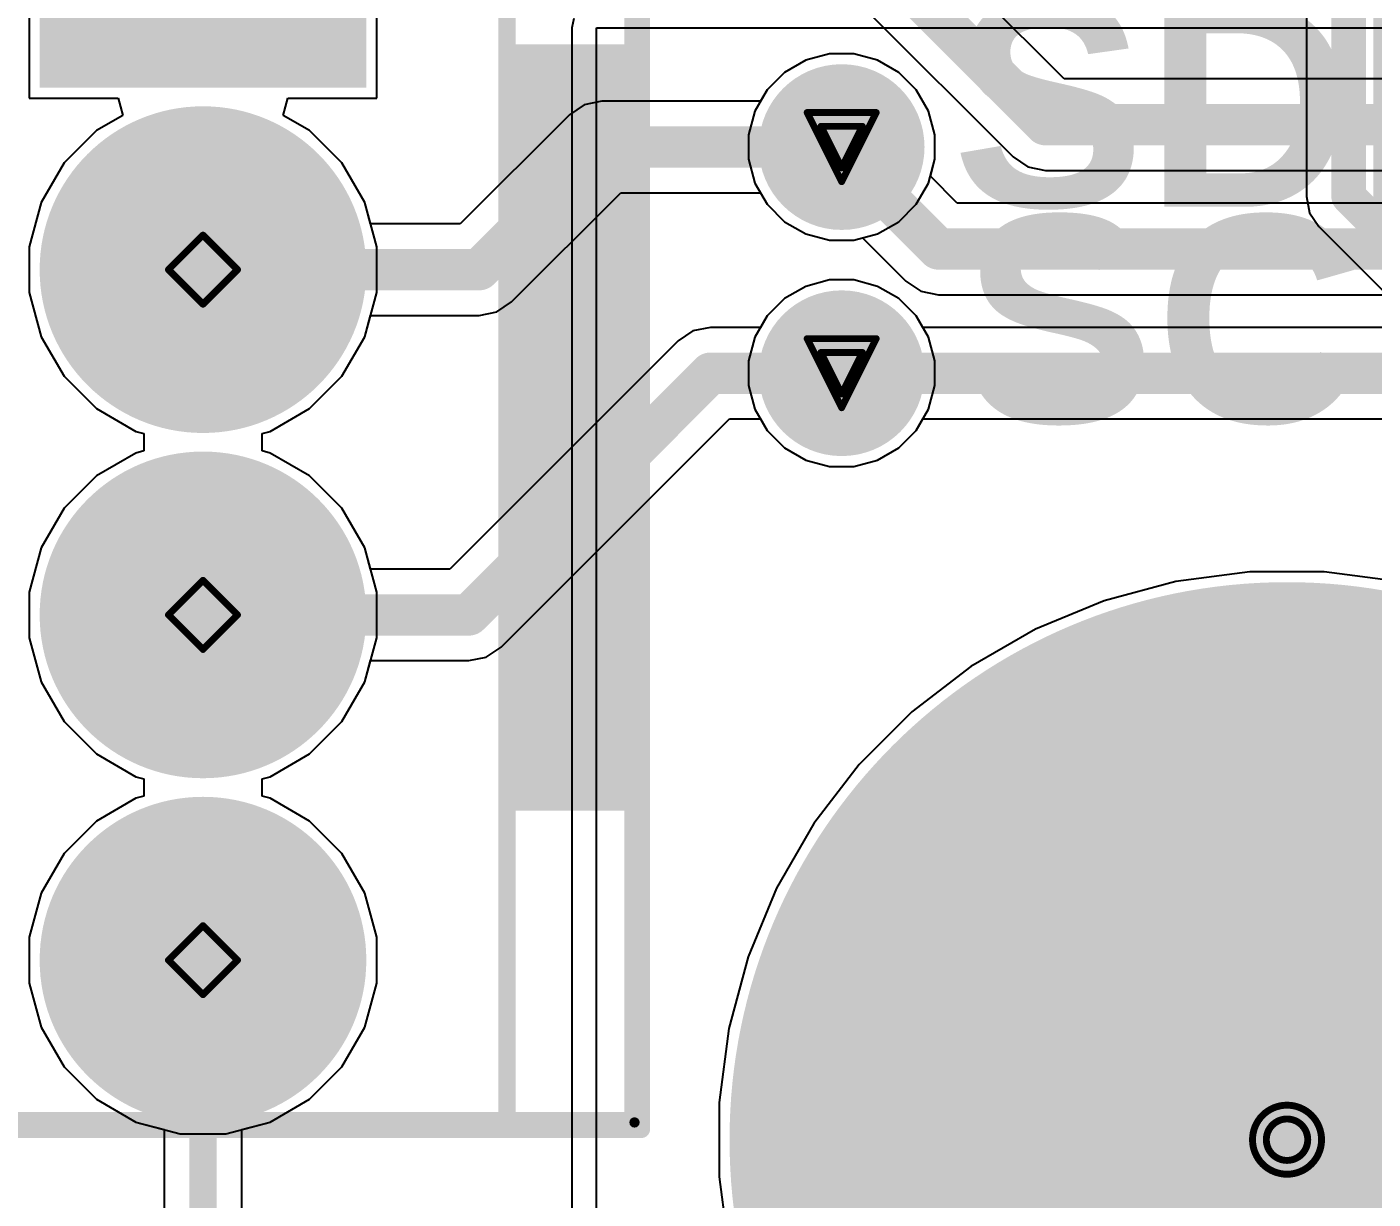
# Model space of a CAD drawing. Header units: inches. Extents: x -0.1 to 17.9, y -0.8 to 4.8.
# Drawn here: x 0.084 to 0.4739, y 3.2058 to 3.5453 of the extents above; entities that cross this region are included whole.
import ezdxf

# ---------------------------------------------------------------- set-up
doc = ezdxf.new("R2010")
doc.units = ezdxf.units.IN
doc.header["$MEASUREMENT"] = 0
for name, color, linetype in [('Bottom Layer 1', 5, 'Continuous'), ('Bottom Solder', 6, 'Continuous'), ('Drill Drawing', 1, 'Continuous'), ('GND+Signal', 16, 'Continuous'), ('Multi-Layer', 9, 'Continuous'), ('Pad Holes', 156, 'Continuous'), ('PWR+Signal', 76, 'Continuous'), ('Top 3D Body', 56, 'Continuous'), ('Top Layer 1', 1, 'Continuous'), ('Top Overlay', 2, 'Continuous'), ('Top Solder', 216, 'Continuous')]:
    doc.layers.add(name, color=color, linetype=linetype)
doc.styles.add('Arial_Bold', font='', dxfattribs={"height": 0.2})
doc.styles.get('Arial_Bold').set_extended_font_data('Arial', bold=True)

# ---------------------------------------------------------------- blocks, each defined once
blk = doc.blocks.new('T____P______TH_1_8___H_________0_92___52')
at = {"layer": 'Bottom Layer 1'}
h = blk.add_hatch(color=5, dxfattribs=at)
edge = h.paths.add_edge_path()
edge.add_arc((-0.008, 0.03), 0.02, 0, 360)
at = {"layer": 'Bottom Solder'}
h = blk.add_hatch(color=6, dxfattribs=at)
edge = h.paths.add_edge_path()
edge.add_arc((-0.008, 0.03), 0.024, 0, 360)
at = {"layer": 'GND+Signal'}
h = blk.add_hatch(color=16, dxfattribs=at)
edge = h.paths.add_edge_path()
edge.add_arc((-0.008, 0.03), 0.02, 0, 360)
at = {"layer": 'Multi-Layer'}
h = blk.add_hatch(color=9, dxfattribs=at)
edge = h.paths.add_edge_path()
edge.add_arc((-0.008, 0.03), 0.02, 0, 360)
at = {"layer": 'Pad Holes'}
h = blk.add_hatch(color=7, dxfattribs=at)
edge = h.paths.add_edge_path()
edge.add_arc((-0.008, 0.03), 0.01, 0, 360)
at = {"layer": 'PWR+Signal'}
h = blk.add_hatch(color=76, dxfattribs=at)
edge = h.paths.add_edge_path()
edge.add_arc((-0.008, 0.03), 0.02, 0, 360)
at = {"layer": 'Top Layer 1'}
h = blk.add_hatch(color=1, dxfattribs=at)
edge = h.paths.add_edge_path()
edge.add_arc((-0.008, 0.03), 0.02, 0, 360)
at = {"layer": 'Top Solder'}
h = blk.add_hatch(color=216, dxfattribs=at)
edge = h.paths.add_edge_path()
edge.add_arc((-0.008, 0.03), 0.024, 0, 360)
blk = doc.blocks.new('T____P______TH_1_8___H_________0_92___53')
at = {"layer": 'Bottom Layer 1'}
h = blk.add_hatch(color=5, dxfattribs=at)
edge = h.paths.add_edge_path()
edge.add_arc((-0.132, -0.121), 0.02, 0, 360)
at = {"layer": 'Bottom Solder'}
h = blk.add_hatch(color=6, dxfattribs=at)
edge = h.paths.add_edge_path()
edge.add_arc((-0.132, -0.121), 0.024, 0, 360)
at = {"layer": 'GND+Signal'}
h = blk.add_hatch(color=16, dxfattribs=at)
edge = h.paths.add_edge_path()
edge.add_arc((-0.132, -0.121), 0.02, 0, 360)
at = {"layer": 'Multi-Layer'}
h = blk.add_hatch(color=9, dxfattribs=at)
edge = h.paths.add_edge_path()
edge.add_arc((-0.132, -0.121), 0.02, 0, 360)
at = {"layer": 'Pad Holes'}
h = blk.add_hatch(color=7, dxfattribs=at)
edge = h.paths.add_edge_path()
edge.add_arc((-0.132, -0.121), 0.01, 0, 360)
at = {"layer": 'PWR+Signal'}
h = blk.add_hatch(color=76, dxfattribs=at)
edge = h.paths.add_edge_path()
edge.add_arc((-0.132, -0.121), 0.02, 0, 360)
at = {"layer": 'Top Layer 1'}
h = blk.add_hatch(color=1, dxfattribs=at)
edge = h.paths.add_edge_path()
edge.add_arc((-0.132, -0.121), 0.02, 0, 360)
at = {"layer": 'Top Solder'}
h = blk.add_hatch(color=216, dxfattribs=at)
edge = h.paths.add_edge_path()
edge.add_arc((-0.132, -0.121), 0.024, 0, 360)
blk = doc.blocks.new('1718561004_80')
at = {"layer": 'Bottom Layer 1'}
blk.add_hatch(color=5, dxfattribs=at).paths.add_polyline_path([(-0.19331, 0.04331), (-0.10669, 0.04331), (-0.10669, -0.04331), (-0.19331, -0.04331)])
h = blk.add_hatch(color=5, dxfattribs=at)
edge = h.paths.add_edge_path()
edge.add_arc((-0.05, 0), 0.04331, 0, 360)
h = blk.add_hatch(color=5, dxfattribs=at)
edge = h.paths.add_edge_path()
edge.add_arc((0.05, 0), 0.04331, 0, 360)
h = blk.add_hatch(color=5, dxfattribs=at)
edge = h.paths.add_edge_path()
edge.add_arc((0.15, 0), 0.04331, 0, 360)
at = {"layer": 'Bottom Solder'}
blk.add_hatch(color=6, dxfattribs=at).paths.add_polyline_path([(-0.19731, 0.04731), (-0.10269, 0.04731), (-0.10269, -0.04731), (-0.19731, -0.04731)])
h = blk.add_hatch(color=6, dxfattribs=at)
edge = h.paths.add_edge_path()
edge.add_arc((-0.05, 0), 0.04731, 0, 360)
h = blk.add_hatch(color=6, dxfattribs=at)
edge = h.paths.add_edge_path()
edge.add_arc((0.05, 0), 0.04731, 0, 360)
h = blk.add_hatch(color=6, dxfattribs=at)
edge = h.paths.add_edge_path()
edge.add_arc((0.15, 0), 0.04731, 0, 360)
at = {"layer": 'GND+Signal'}
blk.add_hatch(color=16, dxfattribs=at).paths.add_polyline_path([(-0.19331, 0.04331), (-0.10669, 0.04331), (-0.10669, -0.04331), (-0.19331, -0.04331)])
h = blk.add_hatch(color=16, dxfattribs=at)
edge = h.paths.add_edge_path()
edge.add_arc((-0.05, 0), 0.04331, 0, 360)
h = blk.add_hatch(color=16, dxfattribs=at)
edge = h.paths.add_edge_path()
edge.add_arc((0.05, 0), 0.04331, 0, 360)
h = blk.add_hatch(color=16, dxfattribs=at)
edge = h.paths.add_edge_path()
edge.add_arc((0.15, 0), 0.04331, 0, 360)
at = {"layer": 'Multi-Layer'}
blk.add_hatch(color=9, dxfattribs=at).paths.add_polyline_path([(-0.19331, 0.04331), (-0.10669, 0.04331), (-0.10669, -0.04331), (-0.19331, -0.04331)])
h = blk.add_hatch(color=9, dxfattribs=at)
edge = h.paths.add_edge_path()
edge.add_arc((-0.05, 0), 0.04331, 0, 360)
h = blk.add_hatch(color=9, dxfattribs=at)
edge = h.paths.add_edge_path()
edge.add_arc((0.05, 0), 0.04331, 0, 360)
h = blk.add_hatch(color=9, dxfattribs=at)
edge = h.paths.add_edge_path()
edge.add_arc((0.15, 0), 0.04331, 0, 360)
at = {"layer": 'Pad Holes'}
h = blk.add_hatch(color=7, dxfattribs=at)
edge = h.paths.add_edge_path()
edge.add_arc((-0.05, 0), 0.02264, 0, 360)
h = blk.add_hatch(color=7, dxfattribs=at)
edge = h.paths.add_edge_path()
edge.add_arc((0.05, 0), 0.02264, 0, 360)
h = blk.add_hatch(color=7, dxfattribs=at)
edge = h.paths.add_edge_path()
edge.add_arc((0.15, 0), 0.02264, 0, 360)
at = {"layer": 'PWR+Signal'}
blk.add_hatch(color=76, dxfattribs=at).paths.add_polyline_path([(-0.19331, 0.04331), (-0.10669, 0.04331), (-0.10669, -0.04331), (-0.19331, -0.04331)])
h = blk.add_hatch(color=76, dxfattribs=at)
edge = h.paths.add_edge_path()
edge.add_arc((-0.05, 0), 0.04331, 0, 360)
h = blk.add_hatch(color=76, dxfattribs=at)
edge = h.paths.add_edge_path()
edge.add_arc((0.05, 0), 0.04331, 0, 360)
h = blk.add_hatch(color=76, dxfattribs=at)
edge = h.paths.add_edge_path()
edge.add_arc((0.15, 0), 0.04331, 0, 360)
at = {"layer": 'Top Layer 1'}
blk.add_hatch(color=1, dxfattribs=at).paths.add_polyline_path([(-0.19331, 0.04331), (-0.10669, 0.04331), (-0.10669, -0.04331), (-0.19331, -0.04331)])
h = blk.add_hatch(color=1, dxfattribs=at)
edge = h.paths.add_edge_path()
edge.add_arc((-0.05, 0), 0.04331, 0, 360)
h = blk.add_hatch(color=1, dxfattribs=at)
edge = h.paths.add_edge_path()
edge.add_arc((0.05, 0), 0.04331, 0, 360)
h = blk.add_hatch(color=1, dxfattribs=at)
edge = h.paths.add_edge_path()
edge.add_arc((0.15, 0), 0.04331, 0, 360)
at = {"layer": 'Top Overlay'}
blk.add_hatch(color=2, dxfattribs=at).paths.add_polyline_path([(-0.1153, 0.08805), (0.10668, 0.08805), (0.10668, 0.127), (-0.1153, 0.127)])
at = {"layer": 'Top Solder'}
blk.add_hatch(color=216, dxfattribs=at).paths.add_polyline_path([(-0.19731, 0.04731), (-0.10269, 0.04731), (-0.10269, -0.04731), (-0.19731, -0.04731)])
h = blk.add_hatch(color=216, dxfattribs=at)
edge = h.paths.add_edge_path()
edge.add_arc((-0.05, 0), 0.04731, 0, 360)
h = blk.add_hatch(color=216, dxfattribs=at)
edge = h.paths.add_edge_path()
edge.add_arc((0.05, 0), 0.04731, 0, 360)
h = blk.add_hatch(color=216, dxfattribs=at)
edge = h.paths.add_edge_path()
edge.add_arc((0.15, 0), 0.04731, 0, 360)
at = {"layer": 'Top Overlay'}
for points in [[(0.199, 0.127, 0.005, 0.005, 0), (-0.199, 0.127, 0.005, 0.005, 0)], [(0.199, -0.127, 0.005, 0.005, 0), (0.199, 0.127, 0.005, 0.005, 0)], [(0.19806, 0.08805, 0.005, 0.005, 0), (-0.199, 0.08805, 0.005, 0.005, 0)]]:
    blk.add_lwpolyline(points, format="xyseb", dxfattribs=at)
for points in [[(0.19775, 0.127, 0.0025, 0.0025, 1), (0.20025, 0.127, 0.0025, 0.0025, 1)], [(0.19775, 0.127, 0.0025, 0.0025, 1), (0.20025, 0.127, 0.0025, 0.0025, 1)], [(0.19681, 0.08805, 0.0025, 0.0025, 1), (0.19931, 0.08805, 0.0025, 0.0025, 1)]]:
    blk.add_lwpolyline(points, format="xyseb", close=True, dxfattribs=at)
blk = doc.blocks.new('M4_M________H____108')
at = {"layer": 'Bottom Layer 1'}
h = blk.add_hatch(color=5, dxfattribs=at)
edge = h.paths.add_edge_path()
edge.add_arc((-5.6346, 3.001), 0.15748, 0, 360)
at = {"layer": 'Bottom Solder'}
h = blk.add_hatch(color=6, dxfattribs=at)
edge = h.paths.add_edge_path()
edge.add_arc((-5.6346, 3.001), 0.16148, 0, 360)
at = {"layer": 'GND+Signal'}
h = blk.add_hatch(color=16, dxfattribs=at)
edge = h.paths.add_edge_path()
edge.add_arc((-5.6346, 3.001), 0.15748, 0, 360)
at = {"layer": 'Multi-Layer'}
h = blk.add_hatch(color=9, dxfattribs=at)
edge = h.paths.add_edge_path()
edge.add_arc((-5.6346, 3.001), 0.15748, 0, 360)
at = {"layer": 'Pad Holes'}
h = blk.add_hatch(color=7, dxfattribs=at)
edge = h.paths.add_edge_path()
edge.add_arc((-5.6346, 3.001), 0.08858, 0, 360)
at = {"layer": 'PWR+Signal'}
h = blk.add_hatch(color=76, dxfattribs=at)
edge = h.paths.add_edge_path()
edge.add_arc((-5.6346, 3.001), 0.15748, 0, 360)
at = {"layer": 'Top Layer 1'}
h = blk.add_hatch(color=1, dxfattribs=at)
edge = h.paths.add_edge_path()
edge.add_arc((-5.6346, 3.001), 0.15748, 0, 360)
at = {"layer": 'Top Solder'}
h = blk.add_hatch(color=216, dxfattribs=at)
edge = h.paths.add_edge_path()
edge.add_arc((-5.6346, 3.001), 0.16148, 0, 360)

msp = doc.modelspace()

# ---------------------------------------------------------------- hatches: boundary and pattern name
at = {"layer": 'Pad Holes'}
h = msp.add_hatch(color=7, dxfattribs=at)
edge = h.paths.add_edge_path()
edge.add_arc((0.26, 3.228), 0.0015, 0, 360)
h = msp.add_hatch(color=7, dxfattribs=at)
edge = h.paths.add_edge_path()
edge.add_arc((0.26, 3.228), 0.0015, 0, 360)
at = {"layer": 'Top 3D Body'}
h = msp.add_hatch(color=56, dxfattribs=at)
edge = h.paths.add_edge_path()
edge.add_arc((0.26, 3.228), 0.0015, 0, 360)
h = msp.add_hatch(color=56, dxfattribs=at)
edge = h.paths.add_edge_path()
edge.add_arc((0.26, 3.228), 0.0015, 0, 360)

# ---------------------------------------------------------------- linework, layer by layer
at = {"layer": 'Bottom Layer 1'}
for p, q in [((0.08469, 3.62531), (0.08469, 3.52469)), ((0.18531, 3.52469), (0.18531, 3.62531)), ((0.38449, 3.53025), (0.34601, 3.56874)), ((0.32726, 3.54999), (0.36963, 3.50763)), ((0.31645, 3.5375), (0.30958, 3.53566)), ((0.32355, 3.5375), (0.31645, 3.5375)), ((0.33042, 3.53566), (0.32355, 3.5375)), ((0.30958, 3.53566), (0.30342, 3.53211)), ((0.33658, 3.53211), (0.33042, 3.53566)), ((0.30342, 3.53211), (0.29839, 3.52708)), ((0.34161, 3.52708), (0.33658, 3.53211)), ((0.638, 3.53025), (0.38449, 3.53025)), ((0.29839, 3.52708), (0.29484, 3.52092)), ((0.34516, 3.52092), (0.34161, 3.52708)), ((0.08469, 3.52469), (0.11046, 3.52469)), ((0.11046, 3.52469), (0.1118, 3.51969)), ((0.1582, 3.51969), (0.15954, 3.52469)), ((0.15954, 3.52469), (0.18531, 3.52469)), ((0.1118, 3.51969), (0.10411, 3.51526)), ((0.16589, 3.51526), (0.1582, 3.51969)), ((0.29484, 3.52092), (0.293, 3.51405)), ((0.347, 3.51405), (0.34516, 3.52092)), ((0.10411, 3.51526), (0.09475, 3.50589)), ((0.17526, 3.50589), (0.16589, 3.51526)), ((0.293, 3.51405), (0.293, 3.50695)), ((0.347, 3.50695), (0.347, 3.51405)), ((0.09475, 3.50589), (0.08812, 3.49442)), ((0.18188, 3.49442), (0.17526, 3.50589)), ((0.293, 3.50695), (0.29484, 3.50008)), ((0.34569, 3.50206), (0.347, 3.50695)), ((0.36963, 3.50763), (0.37393, 3.50475)), ((0.35349, 3.49425), (0.34569, 3.50206)), ((0.37393, 3.50475), (0.379, 3.50375)), ((0.379, 3.50375), (0.63251, 3.50375)), ((0.29484, 3.50008), (0.29839, 3.49392)), ((0.08812, 3.49442), (0.08469, 3.48162)), ((0.18531, 3.48162), (0.18188, 3.49442)), ((0.29839, 3.49392), (0.30342, 3.48889)), ((0.63493, 3.49425), (0.35349, 3.49425)), ((0.30342, 3.48889), (0.30958, 3.48534)), ((0.30958, 3.48534), (0.31645, 3.4835)), ((0.31645, 3.4835), (0.32355, 3.4835)), ((0.32355, 3.4835), (0.32608, 3.48418)), ((0.32608, 3.48418), (0.33863, 3.47163)), ((0.08469, 3.48162), (0.08469, 3.46838)), ((0.18531, 3.46838), (0.18531, 3.48162)), ((0.31645, 3.472), (0.30958, 3.47016)), ((0.32355, 3.472), (0.31645, 3.472)), ((0.33042, 3.47016), (0.32355, 3.472)), ((0.33863, 3.47163), (0.34293, 3.46875)), ((0.08469, 3.46838), (0.08812, 3.45558)), ((0.18188, 3.45558), (0.18531, 3.46838)), ((0.30342, 3.46661), (0.29839, 3.46158)), ((0.30958, 3.47016), (0.30342, 3.46661)), ((0.33658, 3.46661), (0.33042, 3.47016)), ((0.34161, 3.46158), (0.33658, 3.46661)), ((0.34293, 3.46875), (0.348, 3.46775)), ((0.348, 3.46775), (0.63351, 3.46775)), ((0.29839, 3.46158), (0.29484, 3.45542)), ((0.34516, 3.45542), (0.34161, 3.46158)), ((0.08812, 3.45558), (0.09475, 3.44411)), ((0.17526, 3.44411), (0.18188, 3.45558)), ((0.29484, 3.45542), (0.293, 3.44855)), ((0.347, 3.44855), (0.34516, 3.45542)), ((0.293, 3.44855), (0.293, 3.44145)), ((0.347, 3.44145), (0.347, 3.44855)), ((0.09475, 3.44411), (0.10411, 3.43474)), ((0.16589, 3.43474), (0.17526, 3.44411)), ((0.293, 3.44145), (0.29484, 3.43458)), ((0.34516, 3.43458), (0.347, 3.44145)), ((0.10411, 3.43474), (0.11558, 3.42812)), ((0.15442, 3.42812), (0.16589, 3.43474)), ((0.29484, 3.43458), (0.29839, 3.42842)), ((0.34161, 3.42842), (0.34516, 3.43458)), ((0.11558, 3.42812), (0.1179, 3.4275)), ((0.1179, 3.4275), (0.1179, 3.4225)), ((0.1521, 3.4275), (0.15442, 3.42812)), ((0.1521, 3.4225), (0.1521, 3.4275)), ((0.29839, 3.42842), (0.30342, 3.42339)), ((0.33658, 3.42339), (0.34161, 3.42842)), ((0.11558, 3.42188), (0.10411, 3.41526)), ((0.1179, 3.4225), (0.11558, 3.42188)), ((0.15442, 3.42188), (0.1521, 3.4225)), ((0.16589, 3.41526), (0.15442, 3.42188)), ((0.30342, 3.42339), (0.30958, 3.41984)), ((0.30958, 3.41984), (0.31645, 3.418)), ((0.32355, 3.418), (0.33042, 3.41984)), ((0.33042, 3.41984), (0.33658, 3.42339)), ((0.31645, 3.418), (0.32355, 3.418)), ((0.10411, 3.41526), (0.09475, 3.40589)), ((0.17526, 3.40589), (0.16589, 3.41526)), ((0.09475, 3.40589), (0.08812, 3.39442)), ((0.18188, 3.39442), (0.17526, 3.40589)), ((0.08812, 3.39442), (0.08469, 3.38162)), ((0.18531, 3.38162), (0.18188, 3.39442)), ((0.41684, 3.38467), (0.39602, 3.37909)), ((0.43822, 3.38748), (0.41684, 3.38467)), ((0.45978, 3.38748), (0.43822, 3.38748)), ((0.48116, 3.38467), (0.45978, 3.38748)), ((0.08469, 3.38162), (0.08469, 3.36838)), ((0.18531, 3.36838), (0.18531, 3.38162)), ((0.39602, 3.37909), (0.3761, 3.37083)), ((0.3761, 3.37083), (0.35742, 3.36005)), ((0.08469, 3.36838), (0.08812, 3.35558)), ((0.18188, 3.35558), (0.18531, 3.36838)), ((0.35742, 3.36005), (0.34032, 3.34693)), ((0.08812, 3.35558), (0.09475, 3.34411)), ((0.17526, 3.34411), (0.18188, 3.35558)), ((0.34032, 3.34693), (0.32507, 3.33168)), ((0.09475, 3.34411), (0.10411, 3.33474)), ((0.16589, 3.33474), (0.17526, 3.34411)), ((0.10411, 3.33474), (0.11558, 3.32812)), ((0.15442, 3.32812), (0.16589, 3.33474)), ((0.32507, 3.33168), (0.31195, 3.31458)), ((0.11558, 3.32812), (0.1179, 3.3275)), ((0.1179, 3.3275), (0.1179, 3.3225)), ((0.1521, 3.3275), (0.15442, 3.32812)), ((0.1521, 3.3225), (0.1521, 3.3275)), ((0.1179, 3.3225), (0.11558, 3.32188)), ((0.15442, 3.32188), (0.1521, 3.3225)), ((0.11558, 3.32188), (0.10411, 3.31526)), ((0.16589, 3.31526), (0.15442, 3.32188)), ((0.10411, 3.31526), (0.09475, 3.30589)), ((0.17526, 3.30589), (0.16589, 3.31526)), ((0.31195, 3.31458), (0.30117, 3.2959)), ((0.09475, 3.30589), (0.08812, 3.29442)), ((0.18188, 3.29442), (0.17526, 3.30589)), ((0.30117, 3.2959), (0.29292, 3.27598)), ((0.08812, 3.29442), (0.08469, 3.28162)), ((0.18531, 3.28162), (0.18188, 3.29442)), ((0.08469, 3.28162), (0.08469, 3.26838)), ((0.18531, 3.26838), (0.18531, 3.28162)), ((0.29292, 3.27598), (0.28733, 3.25516)), ((0.08469, 3.26838), (0.08812, 3.25558)), ((0.18188, 3.25558), (0.18531, 3.26838)), ((0.08812, 3.25558), (0.09475, 3.24411)), ((0.17526, 3.24411), (0.18188, 3.25558)), ((0.28733, 3.25516), (0.28452, 3.23378)), ((0.09475, 3.24411), (0.10411, 3.23474)), ((0.16589, 3.23474), (0.17526, 3.24411)), ((0.10411, 3.23474), (0.11558, 3.22812)), ((0.15442, 3.22812), (0.16589, 3.23474)), ((0.28452, 3.23378), (0.28452, 3.21222)), ((0.11558, 3.22812), (0.12838, 3.22469)), ((0.12838, 3.22469), (0.14162, 3.22469)), ((0.14162, 3.22469), (0.15442, 3.22812)), ((0.28452, 3.21222), (0.28733, 3.19084))]:
    msp.add_line(p, q, dxfattribs=at)
for points in [[(0.32, 3.576, 0.012, 0.012, 0), (0.379, 3.517, 0.012, 0.012, 0)], [(0.379, 3.517, 0.012, 0.012, 0), (0.638, 3.517, 0.012, 0.012, 0)], [(0.32, 3.509, 0.012, 0.012, 0), (0.32, 3.5105, 0.012, 0.012, 0)], [(0.32, 3.509, 0.012, 0.012, 0), (0.348, 3.481, 0.012, 0.012, 0)], [(0.348, 3.481, 0.012, 0.012, 0), (0.639, 3.481, 0.012, 0.012, 0)]]:
    msp.add_lwpolyline(points, format="xyseb", dxfattribs=at)
for points in [[(0.376, 3.517, 0.006, 0.006, 1), (0.382, 3.517, 0.006, 0.006, 1)], [(0.376, 3.517, 0.006, 0.006, 1), (0.382, 3.517, 0.006, 0.006, 1)], [(0.317, 3.5105, 0.006, 0.006, 1), (0.323, 3.5105, 0.006, 0.006, 1)], [(0.317, 3.509, 0.006, 0.006, 1), (0.323, 3.509, 0.006, 0.006, 1)], [(0.317, 3.509, 0.006, 0.006, 1), (0.323, 3.509, 0.006, 0.006, 1)], [(0.345, 3.481, 0.006, 0.006, 1), (0.351, 3.481, 0.006, 0.006, 1)], [(0.345, 3.481, 0.006, 0.006, 1), (0.351, 3.481, 0.006, 0.006, 1)]]:
    msp.add_lwpolyline(points, format="xyseb", close=True, dxfattribs=at)
at = {"layer": 'Drill Drawing'}
for points in [[(0.31, 3.5205, 0.002, 0.002, 0), (0.33, 3.5205, 0.002, 0.002, 0)], [(0.31, 3.5205, 0.002, 0.002, 0), (0.32, 3.5005, 0.002, 0.002, 0)], [(0.32, 3.5005, 0.002, 0.002, 0), (0.33, 3.5205, 0.002, 0.002, 0)], [(0.314, 3.5165, 0.002, 0.002, 0), (0.326, 3.5165, 0.002, 0.002, 0)], [(0.314, 3.5165, 0.002, 0.002, 0), (0.32, 3.5045, 0.002, 0.002, 0)], [(0.32, 3.5045, 0.002, 0.002, 0), (0.326, 3.5165, 0.002, 0.002, 0)], [(0.125, 3.475, 0.002, 0.002, 0), (0.135, 3.485, 0.002, 0.002, 0)], [(0.135, 3.485, 0.002, 0.002, 0), (0.145, 3.475, 0.002, 0.002, 0)], [(0.125, 3.475, 0.002, 0.002, 0), (0.135, 3.465, 0.002, 0.002, 0)], [(0.135, 3.465, 0.002, 0.002, 0), (0.145, 3.475, 0.002, 0.002, 0)], [(0.31, 3.455, 0.002, 0.002, 0), (0.33, 3.455, 0.002, 0.002, 0)], [(0.31, 3.455, 0.002, 0.002, 0), (0.32, 3.435, 0.002, 0.002, 0)], [(0.32, 3.435, 0.002, 0.002, 0), (0.33, 3.455, 0.002, 0.002, 0)], [(0.314, 3.451, 0.002, 0.002, 0), (0.326, 3.451, 0.002, 0.002, 0)], [(0.314, 3.451, 0.002, 0.002, 0), (0.32, 3.439, 0.002, 0.002, 0)], [(0.32, 3.439, 0.002, 0.002, 0), (0.326, 3.451, 0.002, 0.002, 0)], [(0.125, 3.375, 0.002, 0.002, 0), (0.135, 3.385, 0.002, 0.002, 0)], [(0.135, 3.385, 0.002, 0.002, 0), (0.145, 3.375, 0.002, 0.002, 0)], [(0.125, 3.375, 0.002, 0.002, 0), (0.135, 3.365, 0.002, 0.002, 0)], [(0.135, 3.365, 0.002, 0.002, 0), (0.145, 3.375, 0.002, 0.002, 0)], [(0.125, 3.275, 0.002, 0.002, 0), (0.135, 3.285, 0.002, 0.002, 0)], [(0.135, 3.285, 0.002, 0.002, 0), (0.145, 3.275, 0.002, 0.002, 0)], [(0.125, 3.275, 0.002, 0.002, 0), (0.135, 3.265, 0.002, 0.002, 0)], [(0.135, 3.265, 0.002, 0.002, 0), (0.145, 3.275, 0.002, 0.002, 0)]]:
    msp.add_lwpolyline(points, format="xyseb", dxfattribs=at)
for points in [[(0.3095, 3.5205, 0.001, 0.001, 1), (0.3105, 3.5205, 0.001, 0.001, 1)], [(0.3095, 3.5205, 0.001, 0.001, 1), (0.3105, 3.5205, 0.001, 0.001, 1)], [(0.3295, 3.5205, 0.001, 0.001, 1), (0.3305, 3.5205, 0.001, 0.001, 1)], [(0.3295, 3.5205, 0.001, 0.001, 1), (0.3305, 3.5205, 0.001, 0.001, 1)], [(0.3135, 3.5165, 0.001, 0.001, 1), (0.3145, 3.5165, 0.001, 0.001, 1)], [(0.3135, 3.5165, 0.001, 0.001, 1), (0.3145, 3.5165, 0.001, 0.001, 1)], [(0.3255, 3.5165, 0.001, 0.001, 1), (0.3265, 3.5165, 0.001, 0.001, 1)], [(0.3255, 3.5165, 0.001, 0.001, 1), (0.3265, 3.5165, 0.001, 0.001, 1)], [(0.3195, 3.5045, 0.001, 0.001, 1), (0.3205, 3.5045, 0.001, 0.001, 1)], [(0.3195, 3.5045, 0.001, 0.001, 1), (0.3205, 3.5045, 0.001, 0.001, 1)], [(0.3195, 3.5005, 0.001, 0.001, 1), (0.3205, 3.5005, 0.001, 0.001, 1)], [(0.3195, 3.5005, 0.001, 0.001, 1), (0.3205, 3.5005, 0.001, 0.001, 1)], [(0.1345, 3.485, 0.001, 0.001, 1), (0.1355, 3.485, 0.001, 0.001, 1)], [(0.1345, 3.485, 0.001, 0.001, 1), (0.1355, 3.485, 0.001, 0.001, 1)], [(0.1245, 3.475, 0.001, 0.001, 1), (0.1255, 3.475, 0.001, 0.001, 1)], [(0.1245, 3.475, 0.001, 0.001, 1), (0.1255, 3.475, 0.001, 0.001, 1)], [(0.1445, 3.475, 0.001, 0.001, 1), (0.1455, 3.475, 0.001, 0.001, 1)], [(0.1445, 3.475, 0.001, 0.001, 1), (0.1455, 3.475, 0.001, 0.001, 1)], [(0.1345, 3.465, 0.001, 0.001, 1), (0.1355, 3.465, 0.001, 0.001, 1)], [(0.1345, 3.465, 0.001, 0.001, 1), (0.1355, 3.465, 0.001, 0.001, 1)], [(0.3095, 3.455, 0.001, 0.001, 1), (0.3105, 3.455, 0.001, 0.001, 1)], [(0.3095, 3.455, 0.001, 0.001, 1), (0.3105, 3.455, 0.001, 0.001, 1)], [(0.3295, 3.455, 0.001, 0.001, 1), (0.3305, 3.455, 0.001, 0.001, 1)], [(0.3295, 3.455, 0.001, 0.001, 1), (0.3305, 3.455, 0.001, 0.001, 1)], [(0.3135, 3.451, 0.001, 0.001, 1), (0.3145, 3.451, 0.001, 0.001, 1)], [(0.3135, 3.451, 0.001, 0.001, 1), (0.3145, 3.451, 0.001, 0.001, 1)], [(0.3255, 3.451, 0.001, 0.001, 1), (0.3265, 3.451, 0.001, 0.001, 1)], [(0.3255, 3.451, 0.001, 0.001, 1), (0.3265, 3.451, 0.001, 0.001, 1)], [(0.3195, 3.439, 0.001, 0.001, 1), (0.3205, 3.439, 0.001, 0.001, 1)], [(0.3195, 3.439, 0.001, 0.001, 1), (0.3205, 3.439, 0.001, 0.001, 1)], [(0.3195, 3.435, 0.001, 0.001, 1), (0.3205, 3.435, 0.001, 0.001, 1)], [(0.3195, 3.435, 0.001, 0.001, 1), (0.3205, 3.435, 0.001, 0.001, 1)], [(0.1345, 3.385, 0.001, 0.001, 1), (0.1355, 3.385, 0.001, 0.001, 1)], [(0.1345, 3.385, 0.001, 0.001, 1), (0.1355, 3.385, 0.001, 0.001, 1)], [(0.1245, 3.375, 0.001, 0.001, 1), (0.1255, 3.375, 0.001, 0.001, 1)], [(0.1245, 3.375, 0.001, 0.001, 1), (0.1255, 3.375, 0.001, 0.001, 1)], [(0.1445, 3.375, 0.001, 0.001, 1), (0.1455, 3.375, 0.001, 0.001, 1)], [(0.1445, 3.375, 0.001, 0.001, 1), (0.1455, 3.375, 0.001, 0.001, 1)], [(0.1345, 3.365, 0.001, 0.001, 1), (0.1355, 3.365, 0.001, 0.001, 1)], [(0.1345, 3.365, 0.001, 0.001, 1), (0.1355, 3.365, 0.001, 0.001, 1)], [(0.1345, 3.285, 0.001, 0.001, 1), (0.1355, 3.285, 0.001, 0.001, 1)], [(0.1345, 3.285, 0.001, 0.001, 1), (0.1355, 3.285, 0.001, 0.001, 1)], [(0.1245, 3.275, 0.001, 0.001, 1), (0.1255, 3.275, 0.001, 0.001, 1)], [(0.1245, 3.275, 0.001, 0.001, 1), (0.1255, 3.275, 0.001, 0.001, 1)], [(0.1445, 3.275, 0.001, 0.001, 1), (0.1455, 3.275, 0.001, 0.001, 1)], [(0.1445, 3.275, 0.001, 0.001, 1), (0.1455, 3.275, 0.001, 0.001, 1)], [(0.1345, 3.265, 0.001, 0.001, 1), (0.1355, 3.265, 0.001, 0.001, 1)], [(0.1345, 3.265, 0.001, 0.001, 1), (0.1355, 3.265, 0.001, 0.001, 1)], [(0.459, 3.223, 0.002, 0.002, 1), (0.439, 3.223, 0.002, 0.002, 1)], [(0.455, 3.223, 0.002, 0.002, 1), (0.443, 3.223, 0.002, 0.002, 1)], [(0.4385, 3.223, 0.001, 0.001, 1), (0.4395, 3.223, 0.001, 0.001, 1)], [(0.4425, 3.223, 0.001, 0.001, 1), (0.4435, 3.223, 0.001, 0.001, 1)], [(0.4545, 3.223, 0.001, 0.001, 1), (0.4555, 3.223, 0.001, 0.001, 1)], [(0.4585, 3.223, 0.001, 0.001, 1), (0.4595, 3.223, 0.001, 0.001, 1)]]:
    msp.add_lwpolyline(points, format="xyseb", close=True, dxfattribs=at)
at = {"layer": 'GND+Signal'}
for p, q in [((0.08469, 3.62531), (0.08469, 3.52469)), ((0.18531, 3.52469), (0.18531, 3.62531)), ((0.31645, 3.5375), (0.30958, 3.53566)), ((0.32355, 3.5375), (0.31645, 3.5375)), ((0.33042, 3.53566), (0.32355, 3.5375)), ((0.30958, 3.53566), (0.30342, 3.53211)), ((0.33658, 3.53211), (0.33042, 3.53566)), ((0.30342, 3.53211), (0.29839, 3.52708)), ((0.34161, 3.52708), (0.33658, 3.53211)), ((0.29839, 3.52708), (0.29484, 3.52092)), ((0.34516, 3.52092), (0.34161, 3.52708)), ((0.08469, 3.52469), (0.11046, 3.52469)), ((0.11046, 3.52469), (0.1118, 3.51969)), ((0.1582, 3.51969), (0.15954, 3.52469)), ((0.15954, 3.52469), (0.18531, 3.52469)), ((0.1118, 3.51969), (0.10411, 3.51526)), ((0.16589, 3.51526), (0.1582, 3.51969)), ((0.29484, 3.52092), (0.293, 3.51405)), ((0.347, 3.51405), (0.34516, 3.52092)), ((0.10411, 3.51526), (0.09475, 3.50589)), ((0.17526, 3.50589), (0.16589, 3.51526)), ((0.293, 3.51405), (0.293, 3.50695)), ((0.347, 3.50695), (0.347, 3.51405)), ((0.09475, 3.50589), (0.08812, 3.49442)), ((0.18188, 3.49442), (0.17526, 3.50589)), ((0.293, 3.50695), (0.29484, 3.50008)), ((0.34516, 3.50008), (0.347, 3.50695)), ((0.29484, 3.50008), (0.29839, 3.49392)), ((0.34161, 3.49392), (0.34516, 3.50008)), ((0.08812, 3.49442), (0.08469, 3.48162)), ((0.18531, 3.48162), (0.18188, 3.49442)), ((0.29839, 3.49392), (0.30342, 3.48889)), ((0.33658, 3.48889), (0.34161, 3.49392)), ((0.30342, 3.48889), (0.30958, 3.48534)), ((0.33042, 3.48534), (0.33658, 3.48889)), ((0.30958, 3.48534), (0.31645, 3.4835)), ((0.31645, 3.4835), (0.32355, 3.4835)), ((0.32355, 3.4835), (0.33042, 3.48534)), ((0.08469, 3.48162), (0.08469, 3.46838)), ((0.18531, 3.46838), (0.18531, 3.48162)), ((0.31645, 3.472), (0.30958, 3.47016)), ((0.32355, 3.472), (0.31645, 3.472)), ((0.33042, 3.47016), (0.32355, 3.472)), ((0.08469, 3.46838), (0.08812, 3.45558)), ((0.18188, 3.45558), (0.18531, 3.46838)), ((0.30342, 3.46661), (0.29839, 3.46158)), ((0.30958, 3.47016), (0.30342, 3.46661)), ((0.33658, 3.46661), (0.33042, 3.47016)), ((0.34161, 3.46158), (0.33658, 3.46661)), ((0.29839, 3.46158), (0.29484, 3.45542)), ((0.34352, 3.45825), (0.34161, 3.46158)), ((0.08812, 3.45558), (0.09475, 3.44411)), ((0.17526, 3.44411), (0.18188, 3.45558)), ((0.29484, 3.45542), (0.293, 3.44855)), ((1.273, 3.45825), (0.34352, 3.45825)), ((0.293, 3.44855), (0.293, 3.44145)), ((0.09475, 3.44411), (0.10411, 3.43474)), ((0.16589, 3.43474), (0.17526, 3.44411)), ((0.293, 3.44145), (0.29484, 3.43458)), ((0.10411, 3.43474), (0.11558, 3.42812)), ((0.15442, 3.42812), (0.16589, 3.43474)), ((0.29484, 3.43458), (0.29839, 3.42842)), ((0.34161, 3.42842), (0.34352, 3.43175)), ((0.34352, 3.43175), (1.26751, 3.43175)), ((0.11558, 3.42812), (0.1179, 3.4275)), ((0.1179, 3.4275), (0.1179, 3.4225)), ((0.1521, 3.4275), (0.15442, 3.42812)), ((0.1521, 3.4225), (0.1521, 3.4275)), ((0.29839, 3.42842), (0.30342, 3.42339)), ((0.33658, 3.42339), (0.34161, 3.42842)), ((0.11558, 3.42188), (0.10411, 3.41526)), ((0.1179, 3.4225), (0.11558, 3.42188)), ((0.15442, 3.42188), (0.1521, 3.4225)), ((0.16589, 3.41526), (0.15442, 3.42188)), ((0.30342, 3.42339), (0.30958, 3.41984)), ((0.30958, 3.41984), (0.31645, 3.418)), ((0.32355, 3.418), (0.33042, 3.41984)), ((0.33042, 3.41984), (0.33658, 3.42339)), ((0.31645, 3.418), (0.32355, 3.418)), ((0.10411, 3.41526), (0.09475, 3.40589)), ((0.17526, 3.40589), (0.16589, 3.41526)), ((0.09475, 3.40589), (0.08812, 3.39442)), ((0.18188, 3.39442), (0.17526, 3.40589)), ((0.08812, 3.39442), (0.08469, 3.38162)), ((0.18531, 3.38162), (0.18188, 3.39442)), ((0.41684, 3.38467), (0.39602, 3.37909)), ((0.43822, 3.38748), (0.41684, 3.38467)), ((0.45978, 3.38748), (0.43822, 3.38748)), ((0.48116, 3.38467), (0.45978, 3.38748)), ((0.08469, 3.38162), (0.08469, 3.36838)), ((0.18531, 3.36838), (0.18531, 3.38162)), ((0.39602, 3.37909), (0.3761, 3.37083)), ((0.3761, 3.37083), (0.35742, 3.36005)), ((0.08469, 3.36838), (0.08812, 3.35558)), ((0.18188, 3.35558), (0.18531, 3.36838)), ((0.35742, 3.36005), (0.34032, 3.34693)), ((0.08812, 3.35558), (0.09475, 3.34411)), ((0.17526, 3.34411), (0.18188, 3.35558)), ((0.34032, 3.34693), (0.32507, 3.33168)), ((0.09475, 3.34411), (0.10411, 3.33474)), ((0.16589, 3.33474), (0.17526, 3.34411)), ((0.10411, 3.33474), (0.11558, 3.32812)), ((0.15442, 3.32812), (0.16589, 3.33474)), ((0.32507, 3.33168), (0.31195, 3.31458)), ((0.11558, 3.32812), (0.1179, 3.3275)), ((0.1179, 3.3275), (0.1179, 3.3225)), ((0.1521, 3.3275), (0.15442, 3.32812)), ((0.1521, 3.3225), (0.1521, 3.3275)), ((0.1179, 3.3225), (0.11558, 3.32188)), ((0.15442, 3.32188), (0.1521, 3.3225)), ((0.11558, 3.32188), (0.10411, 3.31526)), ((0.16589, 3.31526), (0.15442, 3.32188)), ((0.10411, 3.31526), (0.09475, 3.30589)), ((0.17526, 3.30589), (0.16589, 3.31526)), ((0.31195, 3.31458), (0.30117, 3.2959)), ((0.09475, 3.30589), (0.08812, 3.29442)), ((0.18188, 3.29442), (0.17526, 3.30589)), ((0.30117, 3.2959), (0.29292, 3.27598)), ((0.08812, 3.29442), (0.08469, 3.28162)), ((0.18531, 3.28162), (0.18188, 3.29442)), ((0.08469, 3.28162), (0.08469, 3.26838)), ((0.18531, 3.26838), (0.18531, 3.28162)), ((0.29292, 3.27598), (0.28733, 3.25516)), ((0.08469, 3.26838), (0.08812, 3.25558)), ((0.18188, 3.25558), (0.18531, 3.26838)), ((0.08812, 3.25558), (0.09475, 3.24411)), ((0.17526, 3.24411), (0.18188, 3.25558)), ((0.28733, 3.25516), (0.28452, 3.23378)), ((0.09475, 3.24411), (0.10411, 3.23474)), ((0.16589, 3.23474), (0.17526, 3.24411)), ((0.10411, 3.23474), (0.11558, 3.22812)), ((0.15442, 3.22812), (0.16589, 3.23474)), ((0.28452, 3.23378), (0.28452, 3.21222)), ((0.11558, 3.22812), (0.12379, 3.22592)), ((0.12379, 3.22592), (0.12379, 3.11887)), ((0.14622, 3.22592), (0.15442, 3.22812)), ((0.14622, 3.12351), (0.14622, 3.22592)), ((0.28452, 3.21222), (0.28733, 3.19084))]:
    msp.add_line(p, q, dxfattribs=at)
for points in [[(0.32, 3.445, 0.012, 0.012, 0), (1.273, 3.445, 0.012, 0.012, 0)], [(0.135, 3.11887, 0.008, 0.008, 0), (0.135, 3.275, 0.008, 0.008, 0)]]:
    msp.add_lwpolyline(points, format="xyseb", dxfattribs=at)
for points in [[(0.317, 3.445, 0.006, 0.006, 1), (0.323, 3.445, 0.006, 0.006, 1)], [(0.133, 3.275, 0.004, 0.004, 1), (0.137, 3.275, 0.004, 0.004, 1)]]:
    msp.add_lwpolyline(points, format="xyseb", close=True, dxfattribs=at)
at = {"layer": 'PWR+Signal'}
for p, q in [((0.08469, 3.62531), (0.08469, 3.52469)), ((0.18531, 3.52469), (0.18531, 3.62531)), ((0.24241, 3.54773), (0.24186, 3.545)), ((0.24186, 3.545), (0.24186, 2.80181)), ((0.249, 2.80181), (0.249, 3.545)), ((0.249, 3.545), (2.1862, 3.545)), ((0.31645, 3.5375), (0.30958, 3.53566)), ((0.32355, 3.5375), (0.31645, 3.5375)), ((0.33042, 3.53566), (0.32355, 3.5375)), ((0.30958, 3.53566), (0.30342, 3.53211)), ((0.33658, 3.53211), (0.33042, 3.53566)), ((0.30342, 3.53211), (0.29839, 3.52708)), ((0.34161, 3.52708), (0.33658, 3.53211)), ((0.29839, 3.52708), (0.29484, 3.52092)), ((0.34516, 3.52092), (0.34161, 3.52708)), ((0.08469, 3.52469), (0.11046, 3.52469)), ((0.11046, 3.52469), (0.1118, 3.51969)), ((0.1582, 3.51969), (0.15954, 3.52469)), ((0.15954, 3.52469), (0.18531, 3.52469)), ((0.1118, 3.51969), (0.10411, 3.51526)), ((0.16589, 3.51526), (0.1582, 3.51969)), ((0.29484, 3.52092), (0.293, 3.51405)), ((0.347, 3.51405), (0.34516, 3.52092)), ((0.10411, 3.51526), (0.09475, 3.50589)), ((0.17526, 3.50589), (0.16589, 3.51526)), ((0.293, 3.51405), (0.293, 3.50695)), ((0.347, 3.50695), (0.347, 3.51405)), ((0.09475, 3.50589), (0.08812, 3.49442)), ((0.18188, 3.49442), (0.17526, 3.50589)), ((0.293, 3.50695), (0.29484, 3.50008)), ((0.34516, 3.50008), (0.347, 3.50695)), ((0.29484, 3.50008), (0.29839, 3.49392)), ((0.34161, 3.49392), (0.34516, 3.50008)), ((0.08812, 3.49442), (0.08469, 3.48162)), ((0.18531, 3.48162), (0.18188, 3.49442)), ((0.29839, 3.49392), (0.30342, 3.48889)), ((0.33658, 3.48889), (0.34161, 3.49392)), ((0.30342, 3.48889), (0.30958, 3.48534)), ((0.33042, 3.48534), (0.33658, 3.48889)), ((0.30958, 3.48534), (0.31645, 3.4835)), ((0.31645, 3.4835), (0.32355, 3.4835)), ((0.32355, 3.4835), (0.33042, 3.48534)), ((0.08469, 3.48162), (0.08469, 3.46838)), ((0.18531, 3.46838), (0.18531, 3.48162)), ((0.31645, 3.472), (0.30958, 3.47016)), ((0.32355, 3.472), (0.31645, 3.472)), ((0.33042, 3.47016), (0.32355, 3.472)), ((0.08469, 3.46838), (0.08812, 3.45558)), ((0.18188, 3.45558), (0.18531, 3.46838)), ((0.30342, 3.46661), (0.29839, 3.46158)), ((0.30958, 3.47016), (0.30342, 3.46661)), ((0.33658, 3.46661), (0.33042, 3.47016)), ((0.34161, 3.46158), (0.33658, 3.46661)), ((0.29839, 3.46158), (0.29484, 3.45542)), ((0.34516, 3.45542), (0.34161, 3.46158)), ((0.08812, 3.45558), (0.09475, 3.44411)), ((0.17526, 3.44411), (0.18188, 3.45558)), ((0.29484, 3.45542), (0.293, 3.44855)), ((0.347, 3.44855), (0.34516, 3.45542)), ((0.293, 3.44855), (0.293, 3.44145)), ((0.347, 3.44145), (0.347, 3.44855)), ((0.09475, 3.44411), (0.10411, 3.43474)), ((0.16589, 3.43474), (0.17526, 3.44411)), ((0.293, 3.44145), (0.29484, 3.43458)), ((0.34516, 3.43458), (0.347, 3.44145)), ((0.10411, 3.43474), (0.11558, 3.42812)), ((0.15442, 3.42812), (0.16589, 3.43474)), ((0.29484, 3.43458), (0.29839, 3.42842)), ((0.34161, 3.42842), (0.34516, 3.43458)), ((0.11558, 3.42812), (0.1179, 3.4275)), ((0.1179, 3.4275), (0.1179, 3.4225)), ((0.1521, 3.4275), (0.15442, 3.42812)), ((0.1521, 3.4225), (0.1521, 3.4275)), ((0.29839, 3.42842), (0.30342, 3.42339)), ((0.33658, 3.42339), (0.34161, 3.42842)), ((0.11558, 3.42188), (0.10411, 3.41526)), ((0.1179, 3.4225), (0.11558, 3.42188)), ((0.15442, 3.42188), (0.1521, 3.4225)), ((0.16589, 3.41526), (0.15442, 3.42188)), ((0.30342, 3.42339), (0.30958, 3.41984)), ((0.30958, 3.41984), (0.31645, 3.418)), ((0.32355, 3.418), (0.33042, 3.41984)), ((0.33042, 3.41984), (0.33658, 3.42339)), ((0.31645, 3.418), (0.32355, 3.418)), ((0.10411, 3.41526), (0.09475, 3.40589)), ((0.17526, 3.40589), (0.16589, 3.41526)), ((0.09475, 3.40589), (0.08812, 3.39442)), ((0.18188, 3.39442), (0.17526, 3.40589)), ((0.08812, 3.39442), (0.08469, 3.38162)), ((0.18531, 3.38162), (0.18188, 3.39442)), ((0.41684, 3.38467), (0.39602, 3.37909)), ((0.43822, 3.38748), (0.41684, 3.38467)), ((0.45978, 3.38748), (0.43822, 3.38748)), ((0.48116, 3.38467), (0.45978, 3.38748)), ((0.08469, 3.38162), (0.08469, 3.36838)), ((0.18531, 3.36838), (0.18531, 3.38162)), ((0.39602, 3.37909), (0.3761, 3.37083)), ((0.3761, 3.37083), (0.35742, 3.36005)), ((0.08469, 3.36838), (0.08812, 3.35558)), ((0.18188, 3.35558), (0.18531, 3.36838)), ((0.35742, 3.36005), (0.34032, 3.34693)), ((0.08812, 3.35558), (0.09475, 3.34411)), ((0.17526, 3.34411), (0.18188, 3.35558)), ((0.34032, 3.34693), (0.32507, 3.33168)), ((0.09475, 3.34411), (0.10411, 3.33474)), ((0.16589, 3.33474), (0.17526, 3.34411)), ((0.10411, 3.33474), (0.11558, 3.32812)), ((0.15442, 3.32812), (0.16589, 3.33474)), ((0.32507, 3.33168), (0.31195, 3.31458)), ((0.11558, 3.32812), (0.1179, 3.3275)), ((0.1179, 3.3275), (0.1179, 3.3225)), ((0.1521, 3.3275), (0.15442, 3.32812)), ((0.1521, 3.3225), (0.1521, 3.3275)), ((0.1179, 3.3225), (0.11558, 3.32188)), ((0.15442, 3.32188), (0.1521, 3.3225)), ((0.11558, 3.32188), (0.10411, 3.31526)), ((0.16589, 3.31526), (0.15442, 3.32188)), ((0.10411, 3.31526), (0.09475, 3.30589)), ((0.17526, 3.30589), (0.16589, 3.31526)), ((0.31195, 3.31458), (0.30117, 3.2959)), ((0.09475, 3.30589), (0.08812, 3.29442)), ((0.18188, 3.29442), (0.17526, 3.30589)), ((0.30117, 3.2959), (0.29292, 3.27598)), ((0.08812, 3.29442), (0.08469, 3.28162)), ((0.18531, 3.28162), (0.18188, 3.29442)), ((0.08469, 3.28162), (0.08469, 3.26838)), ((0.18531, 3.26838), (0.18531, 3.28162)), ((0.29292, 3.27598), (0.28733, 3.25516)), ((0.08469, 3.26838), (0.08812, 3.25558)), ((0.18188, 3.25558), (0.18531, 3.26838)), ((0.08812, 3.25558), (0.09475, 3.24411)), ((0.17526, 3.24411), (0.18188, 3.25558)), ((0.28733, 3.25516), (0.28452, 3.23378)), ((0.09475, 3.24411), (0.10411, 3.23474)), ((0.16589, 3.23474), (0.17526, 3.24411)), ((0.10411, 3.23474), (0.11558, 3.22812)), ((0.15442, 3.22812), (0.16589, 3.23474)), ((0.28452, 3.23378), (0.28452, 3.21222)), ((0.11558, 3.22812), (0.12838, 3.22469)), ((0.12838, 3.22469), (0.14162, 3.22469)), ((0.14162, 3.22469), (0.15442, 3.22812)), ((0.28452, 3.21222), (0.28733, 3.19084))]:
    msp.add_line(p, q, dxfattribs=at)
at = {"layer": 'Top 3D Body'}
for points in [[(0.26, 3.228, 0.006, 0.006, 0), (0.26, 3.622, 0.006, 0.006, 0)], [(0.01, 3.228, 0.006, 0.006, 0), (0.26, 3.228, 0.006, 0.006, 0)]]:
    msp.add_lwpolyline(points, format="xyseb", dxfattribs=at)
msp.add_lwpolyline([(0.2585, 3.228, 0.003, 0.003, 1), (0.2615, 3.228, 0.003, 0.003, 1)], format="xyseb", close=True, dxfattribs=at)
msp.add_lwpolyline([(0.2585, 3.228, 0.003, 0.003, 1), (0.2615, 3.228, 0.003, 0.003, 1)], format="xyseb", close=True, dxfattribs=at)
at = {"layer": 'Top Layer 1'}
for p, q in [((0.45462, 3.72908), (0.45462, 3.49615)), ((0.08469, 3.62531), (0.08469, 3.52469)), ((0.18531, 3.52469), (0.18531, 3.56175)), ((0.31645, 3.5375), (0.30958, 3.53566)), ((0.32355, 3.5375), (0.31645, 3.5375)), ((0.33042, 3.53566), (0.32355, 3.5375)), ((0.30958, 3.53566), (0.30342, 3.53211)), ((0.33658, 3.53211), (0.33042, 3.53566)), ((0.30342, 3.53211), (0.29839, 3.52708)), ((0.34161, 3.52708), (0.33658, 3.53211)), ((0.29839, 3.52708), (0.29648, 3.52375)), ((0.34516, 3.52092), (0.34161, 3.52708)), ((0.08469, 3.52469), (0.11046, 3.52469)), ((0.11046, 3.52469), (0.1118, 3.51969)), ((0.1582, 3.51969), (0.15954, 3.52469)), ((0.15954, 3.52469), (0.18531, 3.52469)), ((0.24543, 3.52275), (0.24113, 3.51987)), ((0.2505, 3.52375), (0.24543, 3.52275)), ((0.29648, 3.52375), (0.2505, 3.52375)), ((0.1118, 3.51969), (0.10411, 3.51526)), ((0.16589, 3.51526), (0.1582, 3.51969)), ((0.24113, 3.51987), (0.20951, 3.48825)), ((0.347, 3.51405), (0.34516, 3.52092)), ((0.10411, 3.51526), (0.09475, 3.50589)), ((0.17526, 3.50589), (0.16589, 3.51526)), ((0.347, 3.50695), (0.347, 3.51405)), ((0.09475, 3.50589), (0.08812, 3.49442)), ((0.18188, 3.49442), (0.17526, 3.50589)), ((0.34516, 3.50008), (0.347, 3.50695)), ((0.34161, 3.49392), (0.34516, 3.50008)), ((0.08812, 3.49442), (0.08469, 3.48162)), ((0.18353, 3.48825), (0.18188, 3.49442)), ((0.22437, 3.46563), (0.25599, 3.49725)), ((0.25599, 3.49725), (0.29648, 3.49725)), ((0.29648, 3.49725), (0.29839, 3.49392)), ((0.29839, 3.49392), (0.30342, 3.48889)), ((0.33658, 3.48889), (0.34161, 3.49392)), ((0.45462, 3.49615), (0.45555, 3.49147)), ((0.45555, 3.49147), (0.4582, 3.4875)), ((0.20951, 3.48825), (0.18353, 3.48825)), ((0.30342, 3.48889), (0.30958, 3.48534)), ((0.33042, 3.48534), (0.33658, 3.48889)), ((0.4582, 3.4875), (0.62798, 3.31772)), ((0.30958, 3.48534), (0.31645, 3.4835)), ((0.31645, 3.4835), (0.32355, 3.4835)), ((0.32355, 3.4835), (0.33042, 3.48534)), ((0.08469, 3.48162), (0.08469, 3.46838)), ((0.31645, 3.472), (0.30958, 3.47016)), ((0.32355, 3.472), (0.31645, 3.472)), ((0.33042, 3.47016), (0.32355, 3.472)), ((0.08469, 3.46838), (0.08812, 3.45558)), ((0.30342, 3.46661), (0.29839, 3.46158)), ((0.30958, 3.47016), (0.30342, 3.46661)), ((0.33658, 3.46661), (0.33042, 3.47016)), ((0.34161, 3.46158), (0.33658, 3.46661)), ((0.215, 3.46175), (0.22007, 3.46275)), ((0.22007, 3.46275), (0.22437, 3.46563)), ((0.18188, 3.45558), (0.18353, 3.46175)), ((0.18353, 3.46175), (0.215, 3.46175)), ((0.29839, 3.46158), (0.29648, 3.45825)), ((0.34516, 3.45542), (0.34161, 3.46158)), ((0.08812, 3.45558), (0.09475, 3.44411)), ((0.17526, 3.44411), (0.18188, 3.45558)), ((0.27693, 3.45725), (0.27263, 3.45437)), ((0.282, 3.45825), (0.27693, 3.45725)), ((0.29648, 3.45825), (0.282, 3.45825)), ((0.347, 3.44855), (0.34516, 3.45542)), ((0.27263, 3.45437), (0.20651, 3.38825)), ((0.347, 3.44145), (0.347, 3.44855)), ((0.09475, 3.44411), (0.10411, 3.43474)), ((0.16589, 3.43474), (0.17526, 3.44411)), ((0.34516, 3.43458), (0.347, 3.44145)), ((0.10411, 3.43474), (0.11558, 3.42812)), ((0.15442, 3.42812), (0.16589, 3.43474)), ((0.22137, 3.36563), (0.28749, 3.43175)), ((0.28749, 3.43175), (0.29648, 3.43175)), ((0.29648, 3.43175), (0.29839, 3.42842)), ((0.34161, 3.42842), (0.34516, 3.43458)), ((0.11558, 3.42812), (0.1179, 3.4275)), ((0.1179, 3.4275), (0.1179, 3.4225)), ((0.1521, 3.4275), (0.15442, 3.42812)), ((0.1521, 3.4225), (0.1521, 3.4275)), ((0.29839, 3.42842), (0.30342, 3.42339)), ((0.33658, 3.42339), (0.34161, 3.42842)), ((0.11558, 3.42188), (0.10411, 3.41526)), ((0.1179, 3.4225), (0.11558, 3.42188)), ((0.15442, 3.42188), (0.1521, 3.4225)), ((0.16589, 3.41526), (0.15442, 3.42188)), ((0.30342, 3.42339), (0.30958, 3.41984)), ((0.30958, 3.41984), (0.31645, 3.418)), ((0.32355, 3.418), (0.33042, 3.41984)), ((0.33042, 3.41984), (0.33658, 3.42339)), ((0.31645, 3.418), (0.32355, 3.418)), ((0.10411, 3.41526), (0.09475, 3.40589)), ((0.17526, 3.40589), (0.16589, 3.41526)), ((0.09475, 3.40589), (0.08812, 3.39442)), ((0.18188, 3.39442), (0.17526, 3.40589)), ((0.08812, 3.39442), (0.08469, 3.38162)), ((0.18353, 3.38825), (0.18188, 3.39442)), ((0.20651, 3.38825), (0.18353, 3.38825)), ((0.41684, 3.38467), (0.39602, 3.37909)), ((0.43822, 3.38748), (0.41684, 3.38467)), ((0.45978, 3.38748), (0.43822, 3.38748)), ((0.48116, 3.38467), (0.45978, 3.38748)), ((0.08469, 3.38162), (0.08469, 3.36838)), ((0.39602, 3.37909), (0.3761, 3.37083)), ((0.3761, 3.37083), (0.35742, 3.36005)), ((0.08469, 3.36838), (0.08812, 3.35558)), ((0.21707, 3.36275), (0.22137, 3.36563)), ((0.18188, 3.35558), (0.18353, 3.36175)), ((0.18353, 3.36175), (0.212, 3.36175)), ((0.212, 3.36175), (0.21707, 3.36275)), ((0.35742, 3.36005), (0.34032, 3.34693)), ((0.08812, 3.35558), (0.09475, 3.34411)), ((0.17526, 3.34411), (0.18188, 3.35558)), ((0.34032, 3.34693), (0.32507, 3.33168)), ((0.09475, 3.34411), (0.10411, 3.33474)), ((0.16589, 3.33474), (0.17526, 3.34411)), ((0.10411, 3.33474), (0.11558, 3.32812)), ((0.15442, 3.32812), (0.16589, 3.33474)), ((0.32507, 3.33168), (0.31195, 3.31458)), ((0.11558, 3.32812), (0.1179, 3.3275)), ((0.1179, 3.3275), (0.1179, 3.3225)), ((0.1521, 3.3275), (0.15442, 3.32812)), ((0.1521, 3.3225), (0.1521, 3.3275)), ((0.1179, 3.3225), (0.11558, 3.32188)), ((0.15442, 3.32188), (0.1521, 3.3225)), ((0.11558, 3.32188), (0.10411, 3.31526)), ((0.16589, 3.31526), (0.15442, 3.32188)), ((0.10411, 3.31526), (0.09475, 3.30589)), ((0.17526, 3.30589), (0.16589, 3.31526)), ((0.31195, 3.31458), (0.30117, 3.2959)), ((0.09475, 3.30589), (0.08812, 3.29442)), ((0.18188, 3.29442), (0.17526, 3.30589)), ((0.30117, 3.2959), (0.29292, 3.27598)), ((0.08812, 3.29442), (0.08469, 3.28162)), ((0.18531, 3.28162), (0.18188, 3.29442)), ((0.08469, 3.28162), (0.08469, 3.26838)), ((0.18531, 3.26838), (0.18531, 3.28162)), ((0.29292, 3.27598), (0.28733, 3.25516)), ((0.08469, 3.26838), (0.08812, 3.25558)), ((0.18188, 3.25558), (0.18531, 3.26838)), ((0.08812, 3.25558), (0.09475, 3.24411)), ((0.17526, 3.24411), (0.18188, 3.25558)), ((0.28733, 3.25516), (0.28452, 3.23378)), ((0.09475, 3.24411), (0.10411, 3.23474)), ((0.16589, 3.23474), (0.17526, 3.24411)), ((0.10411, 3.23474), (0.11558, 3.22812)), ((0.15442, 3.22812), (0.16589, 3.23474)), ((0.28452, 3.23378), (0.28452, 3.21222)), ((0.11558, 3.22812), (0.12838, 3.22469)), ((0.12838, 3.22469), (0.14162, 3.22469)), ((0.14162, 3.22469), (0.15442, 3.22812)), ((0.28452, 3.21222), (0.28733, 3.19084))]:
    msp.add_line(p, q, dxfattribs=at)
for points in [[(0.46685, 3.49615, 0.01, 0.01, 0), (0.46685, 3.77, 0.01, 0.01, 0)], [(0.215, 3.475, 0.012, 0.012, 0), (0.2505, 3.5105, 0.012, 0.012, 0)], [(0.2505, 3.5105, 0.012, 0.012, 0), (0.32, 3.5105, 0.012, 0.012, 0)], [(0.46685, 3.49615, 0.01, 0.01, 0), (0.63663, 3.32637, 0.01, 0.01, 0)], [(0.135, 3.475, 0.012, 0.012, 0), (0.215, 3.475, 0.012, 0.012, 0)], [(0.212, 3.375, 0.012, 0.012, 0), (0.282, 3.445, 0.012, 0.012, 0)], [(0.282, 3.445, 0.012, 0.012, 0), (0.32, 3.445, 0.012, 0.012, 0)], [(0.135, 3.375, 0.012, 0.012, 0), (0.212, 3.375, 0.012, 0.012, 0)], [(0.346, 3.12, 0.02, 0.02, 0), (0.449, 3.223, 0.02, 0.02, 0)]]:
    msp.add_lwpolyline(points, format="xyseb", dxfattribs=at)
for points in [[(0.2475, 3.5105, 0.006, 0.006, 1), (0.2535, 3.5105, 0.006, 0.006, 1)], [(0.2475, 3.5105, 0.006, 0.006, 1), (0.2535, 3.5105, 0.006, 0.006, 1)], [(0.317, 3.5105, 0.006, 0.006, 1), (0.323, 3.5105, 0.006, 0.006, 1)], [(0.46435, 3.49615, 0.005, 0.005, 1), (0.46935, 3.49615, 0.005, 0.005, 1)], [(0.46435, 3.49615, 0.005, 0.005, 1), (0.46935, 3.49615, 0.005, 0.005, 1)], [(0.132, 3.475, 0.006, 0.006, 1), (0.138, 3.475, 0.006, 0.006, 1)], [(0.212, 3.475, 0.006, 0.006, 1), (0.218, 3.475, 0.006, 0.006, 1)], [(0.212, 3.475, 0.006, 0.006, 1), (0.218, 3.475, 0.006, 0.006, 1)], [(0.279, 3.445, 0.006, 0.006, 1), (0.285, 3.445, 0.006, 0.006, 1)], [(0.279, 3.445, 0.006, 0.006, 1), (0.285, 3.445, 0.006, 0.006, 1)], [(0.317, 3.445, 0.006, 0.006, 1), (0.323, 3.445, 0.006, 0.006, 1)], [(0.132, 3.375, 0.006, 0.006, 1), (0.138, 3.375, 0.006, 0.006, 1)], [(0.209, 3.375, 0.006, 0.006, 1), (0.215, 3.375, 0.006, 0.006, 1)], [(0.209, 3.375, 0.006, 0.006, 1), (0.215, 3.375, 0.006, 0.006, 1)], [(0.444, 3.223, 0.01, 0.01, 1), (0.454, 3.223, 0.01, 0.01, 1)]]:
    msp.add_lwpolyline(points, format="xyseb", close=True, dxfattribs=at)

# ---------------------------------------------------------------- block references
at = {"rotation": 270}
msp.add_blockref('1718561004_80', (0.135, 3.425), dxfattribs=at)
for name, p in [('T____P______TH_1_8___H_________0_92___52', (0.328, 3.4805)), ('T____P______TH_1_8___H_________0_92___53', (0.452, 3.566)), ('M4_M________H____108', (6.0836, 0.222))]:
    msp.add_blockref(name, p)

# ---------------------------------------------------------------- texts
at = {"layer": 'Top Overlay', "style": 'Arial_Bold'}
for s, p in [('SDI2', (0.352, 3.4932)), ('SCK2', (0.355, 3.4307))]:
    msp.add_text(s, height=0.06, dxfattribs=at).set_placement(p)

doc.saveas('drawing.dxf')
